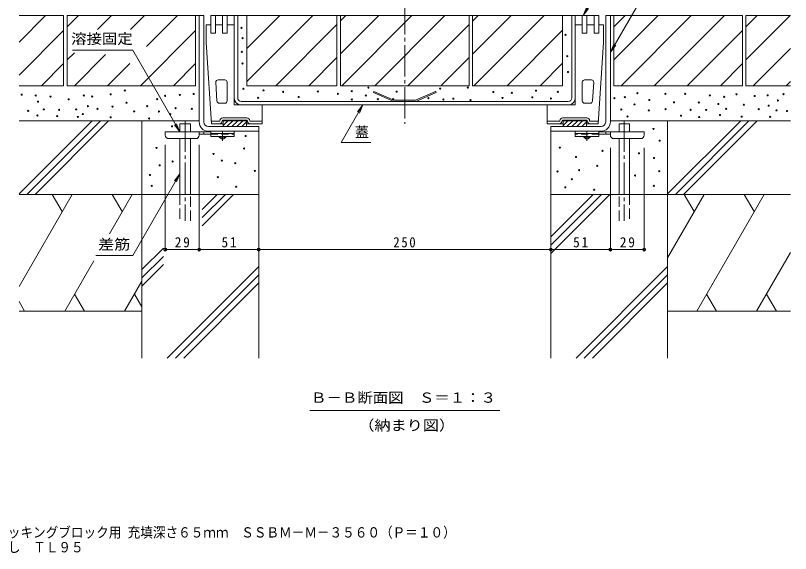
# Model space of a CAD drawing. Units: millimetres at full size, sheet at 1:3. Extents: x -1128 to 1139, y -823 to 816.
# Drawn here: x 372 to 1035, y -823 to -363 of the extents above; entities that cross this region are included whole.
import ezdxf
from ezdxf.enums import TextEntityAlignment as Align

# ---------------------------------------------------------------- set-up
doc = ezdxf.new("R2010")
doc.units = ezdxf.units.MM
doc.header["$LTSCALE"] = 3
doc.header["$PDMODE"] = 32
doc.header["$PDSIZE"] = 2.4
for name, pattern in [('CHAIN1', [8, 5, -1, 1, -1]), ('CHAIN2', [12, 9, -1, 1, -1]), ('DASHED1', [1.8, 1.2, -0.6]), ('DASHED2', [3, 2, -1]), ('DASHED3', [4, 3, -1])]:
    doc.linetypes.add(name, pattern=pattern)
for name, color, linetype, lineweight in [('4-0_Yobi_3', 7, 'CHAIN2', 18), ('4-1_ADD_LINE', 2, 'Continuous', 18), ('4-2_034.ブース・パー', 3, 'Continuous', 18), ('4-3_035.見え掛り線・', 4, 'Continuous', 18), ('4-4_036.下り天井', 7, 'Continuous', 18), ('4-5_037.床下小梁', 7, 'Continuous', 18), ('4-6_038.断熱材ライン', 6, 'Continuous', 18), ('4-9_041.タオル掛け・', 4, 'Continuous', 18), ('4-A_042.床・壁打込物', 6, 'Continuous', 18), ('4-E_047.手摺', 7, 'Continuous', 18), ('F-5_F-5ﾚｲﾔ', 2, 'Continuous', 18)]:
    doc.layers.add(name, color=color, linetype=linetype, lineweight=lineweight)
doc.styles.add('ＭＳ ゴシック', font='')
doc.styles.get('ＭＳ ゴシック').set_extended_font_data('MS Gothic')

msp = doc.modelspace()

# ---------------------------------------------------------------- linework, layer by layer
at = {"layer": '4-0_Yobi_3'}
msp.add_line((704.712, -352.322), (704.712, -455.833), dxfattribs=at)
at = {"layer": '4-1_ADD_LINE'}
for p, q in [((528.712, -454.12), (528.712, -363.12)), ((532.712, -363.12), (528.712, -363.12)), ((532.712, -454.119), (532.712, -363.12)), ((876.712, -363.12), (880.712, -363.12)), ((876.712, -454.119), (876.712, -363.12)), ((880.712, -454.12), (880.712, -363.12)), ((536.712, -458.119), (579.712, -458.119)), ((536.712, -462.12), (579.712, -462.12)), ((579.712, -462.12), (579.712, -458.119)), ((872.712, -458.119), (829.712, -458.119)), ((829.712, -462.12), (829.712, -458.119)), ((872.712, -462.12), (829.712, -462.12))]:
    msp.add_line(p, q, dxfattribs=at)
for centre, radius, start, end in [((536.712, -454.12), 8, 180, 270), ((536.712, -454.119), 4, 180, 270), ((872.712, -454.119), 4, 270, 0), ((872.712, -454.12), 8, 270, 0)]:
    msp.add_arc(centre, radius, start, end, dxfattribs=at)
at = {"layer": '4-2_034.ブース・パー'}
for p, q in [((538.712, -363.119), (870.712, -363.119)), ((558.712, -371.119), (558.712, -363.119)), ((561.712, -433.619), (561.712, -363.119)), ((847.712, -433.619), (847.712, -363.119)), ((850.712, -371.119), (850.712, -363.119)), ((695.27, -436.619), (677.959, -429.035)), ((714.153, -436.619), (731.464, -429.035)), ((564.712, -436.619), (844.712, -436.619)), ((695.48, -435.619), (713.944, -435.619)), ((564.712, -439.619), (844.712, -439.619))]:
    msp.add_line(p, q, dxfattribs=at)
at = {"layer": '4-2_034.ブース・パー', "linetype": 'DASHED1'}
for p, q in [((558.712, -433.619), (558.712, -371.119)), ((850.712, -433.619), (850.712, -371.119))]:
    msp.add_line(p, q, dxfattribs=at)
at = {"layer": '4-2_034.ブース・パー'}
for points in [[(695.48, -435.619), (678.361, -428.119), (677.959, -429.035)], [(713.944, -435.619), (731.063, -428.119), (731.464, -429.035)]]:
    msp.add_lwpolyline(points, dxfattribs=at)
for centre, radius, start, end in [((564.712, -433.619), 6, 180, 270), ((564.712, -433.619), 3, 180, 270), ((844.712, -433.619), 6, 270, 0), ((844.712, -433.619), 3, 270, 0)]:
    msp.add_arc(centre, radius, start, end, dxfattribs=at)
at = {"layer": '4-3_035.見え掛り線・'}
for p, q in [((559.712, -363.119), (538.712, -363.119)), ((849.712, -363.119), (870.712, -363.119)), ((538.712, -371.119), (534.712, -371.119)), ((534.712, -386.119), (534.712, -371.119)), ((538.712, -378.119), (538.712, -371.119)), ((542.712, -371.119), (542.712, -378.119)), ((548.712, -371.119), (542.712, -371.119)), ((548.712, -378.119), (548.712, -371.119)), ((854.712, -371.119), (856.712, -371.119)), ((856.712, -371.119), (856.712, -378.119)), ((860.712, -378.119), (860.712, -371.119)), ((860.712, -371.119), (866.712, -371.119)), ((866.712, -371.119), (866.712, -378.119)), ((874.712, -386.119), (874.712, -371.119)), ((538.712, -378.119), (542.712, -378.119)), ((548.712, -378.119), (552.712, -378.119)), ((860.712, -378.119), (856.712, -378.119)), ((870.712, -378.119), (866.712, -378.119)), ((534.712, -386.119), (539.212, -455.619)), ((874.712, -386.119), (870.212, -455.619)), ((543.97, -436.249), (542.934, -420.249)), ((544.93, -418.12), (550.712, -418.12)), ((552.712, -436.12), (552.712, -420.12)), ((856.712, -420.12), (856.712, -436.12)), ((858.712, -418.12), (864.494, -418.12)), ((866.489, -420.249), (865.453, -436.249)), ((550.712, -438.12), (545.966, -438.12)), ((558.712, -439.619), (582.712, -439.619)), ((582.712, -455.619), (582.712, -439.619)), ((850.712, -439.619), (826.712, -439.619)), ((863.458, -438.12), (858.712, -438.12)), ((569.462, -450.619), (548.962, -450.619)), ((839.962, -450.619), (860.462, -450.619)), ((539.212, -455.619), (539.212, -453.619)), ((545.962, -453.619), (539.212, -453.619)), ((545.962, -455.619), (539.212, -455.619)), ((545.962, -455.619), (549.212, -455.619)), ((569.462, -452.619), (548.962, -452.619)), ((549.212, -452.619), (549.212, -458.119)), ((549.212, -452.719), (569.212, -452.719)), ((549.212, -452.819), (569.212, -452.819)), ((549.212, -452.919), (569.212, -452.919)), ((549.212, -453.019), (569.212, -453.019)), ((553.255, -453.119), (549.212, -457.163)), ((549.212, -453.119), (569.212, -453.119)), ((557.498, -453.119), (552.498, -458.119)), ((561.741, -453.119), (556.741, -458.119)), ((565.983, -453.119), (560.983, -458.119)), ((569.212, -454.133), (565.226, -458.119)), ((569.212, -452.619), (569.212, -458.119)), ((569.212, -455.619), (582.712, -455.619)), ((572.462, -453.619), (582.712, -453.619)), ((836.962, -453.619), (826.712, -453.619)), ((839.962, -452.619), (860.462, -452.619)), ((840.212, -452.619), (840.212, -458.119)), ((860.212, -452.719), (840.212, -452.719)), ((860.212, -452.819), (840.212, -452.819)), ((860.212, -452.919), (840.212, -452.919)), ((860.212, -453.019), (840.212, -453.019)), ((844.255, -453.119), (840.212, -457.163)), ((860.212, -453.119), (840.212, -453.119)), ((848.498, -453.119), (843.498, -458.119)), ((852.74, -453.119), (847.74, -458.119)), ((856.983, -453.119), (851.983, -458.119)), ((860.212, -454.133), (856.226, -458.119)), ((860.212, -452.619), (860.212, -458.119)), ((863.462, -455.619), (860.212, -455.619)), ((863.462, -453.619), (870.212, -453.619)), ((863.462, -455.619), (870.212, -455.619)), ((870.212, -455.619), (870.212, -453.619)), ((569.212, -458.119), (549.212, -458.119)), ((840.212, -458.119), (860.212, -458.119))]:
    msp.add_line(p, q, dxfattribs=at)
for points in [[(558.712, -439.619), (558.712, -371.119), (554.712, -371.119), (552.712, -371.119), (552.712, -378.119)], [(850.712, -439.619), (850.712, -371.119), (854.712, -371.119)], [(870.712, -378.119), (870.712, -371.119), (874.712, -371.119)], [(840.212, -455.619), (826.712, -455.619), (826.712, -439.619)]]:
    msp.add_lwpolyline(points, dxfattribs=at)
for centre, radius, start, end in [((544.93, -420.12), 2, 90, 183.7046), ((550.712, -420.12), 2, 0, 90), ((858.712, -420.12), 2, 90, 180), ((864.494, -420.12), 2, 356.2954, 90), ((545.966, -436.12), 2, 183.7046, 270), ((550.712, -436.12), 2, 270, 0), ((858.712, -436.12), 2, 180, 270), ((863.458, -436.12), 2, 270, 356.2954), ((548.962, -453.119), 2.5, 90, 180), ((569.462, -453.119), 2.5, 0, 90), ((839.962, -453.119), 2.5, 90, 180), ((860.462, -453.119), 2.5, 0, 90), ((545.962, -453.119), 0.5, 270, 0), ((545.962, -453.119), 2.5, 270, 0), ((548.962, -453.119), 0.5, 90, 180), ((569.462, -453.119), 0.5, 0, 90), ((572.462, -453.119), 2.5, 180, 270), ((572.462, -453.119), 0.5, 180, 270), ((836.962, -453.119), 0.5, 270, 0), ((836.962, -453.119), 2.5, 270, 0), ((839.962, -453.119), 0.5, 90, 180), ((860.462, -453.119), 0.5, 0, 90), ((863.462, -453.119), 2.5, 180, 270), ((863.462, -453.119), 0.5, 180, 270)]:
    msp.add_arc(centre, radius, start, end, dxfattribs=at)
at = {"layer": '4-4_036.下り天井'}
for p, q in [((829.712, -564.267), (829.712, -467.12)), ((499.712, -564.267), (499.712, -473.619)), ((528.712, -564.267), (528.712, -473.619)), ((880.712, -564.267), (880.712, -476.419)), ((909.712, -564.267), (909.712, -476.419)), ((499.712, -563.367), (528.712, -563.367)), ((528.712, -563.367), (579.712, -563.367)), ((579.712, -563.367), (829.712, -563.367)), ((829.712, -563.367), (880.712, -563.367)), ((880.712, -563.367), (909.712, -563.367))]:
    msp.add_line(p, q, dxfattribs=at)
for p in [(499.712, -563.367), (528.712, -563.367), (579.712, -563.367), (829.712, -563.367), (880.712, -563.367), (909.712, -563.367)]:
    msp.add_point(p, dxfattribs=at)
at = {"layer": '4-5_037.床下小梁'}
for p, q in [((857.541, -363.121), (862.107, -357.171)), ((880.914, -394.434), (885.48, -388.483)), ((471.844, -392.629), (420.178, -392.629)), ((512.253, -462.619), (471.844, -392.629)), ((668.942, -439.619), (650.393, -471.746)), ((668.942, -439.619), (664.376, -445.57)), ((668.942, -439.619), (666.071, -446.549)), ((512.253, -462.619), (507.688, -456.669)), ((512.253, -462.619), (509.383, -455.69)), ((650.393, -471.746), (675.734, -471.746)), ((512.253, -498.506), (507.688, -504.456)), ((512.253, -498.506), (509.383, -505.435)), ((623.401, -700.978), (786.015, -700.978))]:
    msp.add_line(p, q, dxfattribs=at)
for points in [[(917.54, -259.2), (857.541, -363.121), (860.411, -356.192)], [(925.94, -316.447), (880.914, -394.434), (883.784, -387.505)], [(512.253, -498.506), (471.867, -568.456), (440.198, -568.456)]]:
    msp.add_lwpolyline(points, dxfattribs=at)
at = {"layer": '4-6_038.断熱材ライン'}
for p, q in [((374.512, -515.682), (437.074, -453.12)), ((528.712, -453.12), (374.512, -453.12)), ((381.145, -516.12), (444.145, -453.12)), ((388.216, -516.12), (451.216, -453.12)), ((479.712, -516.12), (479.712, -453.12)), ((512.253, -462.619), (512.253, -455.619)), ((521.253, -455.619), (512.253, -455.619)), ((521.253, -462.619), (521.253, -455.619)), ((880.712, -453.12), (1034.912, -453.12)), ((888.17, -455.619), (897.17, -455.619)), ((888.17, -462.619), (888.17, -455.619)), ((897.17, -462.619), (897.17, -455.619)), ((929.712, -516.12), (929.712, -453.12)), ((929.712, -515.682), (992.274, -453.12)), ((936.345, -516.12), (999.345, -453.12)), ((943.416, -516.12), (1006.416, -453.12)), ((579.712, -462.12), (579.712, -656.12)), ((829.712, -462.12), (829.712, -656.12)), ((512.253, -516.12), (512.253, -468.419)), ((521.253, -516.12), (521.253, -468.419)), ((888.17, -516.12), (888.17, -468.419)), ((897.17, -516.12), (897.17, -468.419)), ((420.038, -516.12), (374.512, -594.973)), ((479.712, -516.12), (374.512, -516.12)), ((402.99, -516.12), (411.514, -530.883)), ((471.34, -516.12), (451.849, -549.878)), ((454.293, -516.12), (462.816, -530.883)), ((479.712, -516.12), (479.712, -656.12)), ((579.712, -516.12), (479.712, -516.12)), ((531.265, -543.071), (558.216, -516.12)), ((531.265, -536), (551.145, -516.12)), ((531.265, -528.929), (544.074, -516.12)), ((829.712, -552.5), (866.092, -516.12)), ((829.712, -559.571), (873.163, -516.12)), ((829.712, -566.642), (880.234, -516.12)), ((961.043, -516.12), (929.712, -570.387)), ((929.712, -516.12), (929.712, -656.12)), ((943.996, -516.12), (952.52, -530.883)), ((1012.345, -516.12), (954.61, -616.12)), ((995.298, -516.12), (1003.822, -530.883)), ((479.712, -580.482), (498.145, -562.049)), ((479.712, -587.553), (498.145, -569.12)), ((1034.912, -565.891), (1005.912, -616.12)), ((438.592, -572.842), (413.605, -616.12)), ((479.712, -594.624), (498.145, -576.191)), ((501.354, -656.12), (579.712, -577.762)), ((851.354, -656.12), (929.712, -577.762)), ((508.425, -656.12), (579.712, -584.833)), ((858.425, -656.12), (929.712, -584.833)), ((479.712, -590.477), (464.907, -616.12)), ((515.496, -656.12), (579.712, -591.904)), ((865.496, -656.12), (929.712, -591.904)), ((422.129, -601.356), (430.652, -616.12)), ((473.431, -601.356), (479.712, -612.235)), ((963.134, -601.356), (971.658, -616.12)), ((1014.436, -601.356), (1022.96, -616.12)), ((374.512, -607.739), (379.35, -616.12)), ((479.712, -616.12), (374.512, -616.12)), ((929.712, -616.12), (1034.912, -616.12))]:
    msp.add_line(p, q, dxfattribs=at)
at = {"layer": '4-6_038.断熱材ライン', "linetype": 'CHAIN2'}
for p, q in [((516.753, -452.834), (516.753, -538.786)), ((892.67, -452.834), (892.67, -538.786))]:
    msp.add_line(p, q, dxfattribs=at)
at = {"layer": '4-6_038.断熱材ライン', "linetype": 'DASHED3'}
for p, q in [((512.253, -516.12), (512.253, -538.786)), ((521.253, -538.786), (521.253, -516.12)), ((888.17, -538.786), (888.17, -516.12)), ((897.17, -516.12), (897.17, -538.786))]:
    msp.add_line(p, q, dxfattribs=at)
at = {"layer": '4-6_038.断熱材ライン'}
msp.add_lwpolyline([(829.712, -516.12), (929.712, -516.12), (1034.912, -516.12)], dxfattribs=at)
at = {"layer": '4-9_041.タオル掛け・'}
for p, q in [((499.712, -462.619), (538.712, -462.619)), ((499.712, -465.419), (499.712, -462.619)), ((528.712, -465.419), (528.712, -462.619)), ((532.712, -464.619), (532.712, -462.619)), ((909.712, -462.619), (870.712, -462.619)), ((876.712, -464.619), (876.712, -462.619)), ((880.712, -465.419), (880.712, -462.619)), ((909.712, -465.419), (909.712, -462.619)), ((525.712, -468.419), (502.712, -468.419)), ((528.707, -464.619), (538.712, -464.619)), ((880.717, -464.619), (870.712, -464.619)), ((883.712, -468.419), (906.712, -468.419))]:
    msp.add_line(p, q, dxfattribs=at)
at = {"layer": '4-9_041.タオル掛け・', "color": 3}
for p, q in [((538.712, -462.12), (538.712, -466.62)), ((538.712, -462.12), (558.712, -462.12)), ((538.712, -464.12), (558.712, -464.12)), ((558.712, -462.12), (558.712, -466.62)), ((850.712, -462.12), (850.712, -466.62)), ((870.712, -462.12), (850.712, -462.12)), ((870.712, -464.12), (850.712, -464.12)), ((870.712, -462.12), (870.712, -466.62)), ((538.712, -466.62), (558.712, -466.62)), ((870.712, -466.62), (850.712, -466.62))]:
    msp.add_line(p, q, dxfattribs=at)
at = {"layer": '4-9_041.タオル掛け・', "linetype": 'CHAIN1'}
for p, q in [((548.712, -470.167), (548.712, -462.12)), ((860.712, -470.167), (860.712, -462.12))]:
    msp.add_line(p, q, dxfattribs=at)
at = {"layer": '4-9_041.タオル掛け・', "color": 3, "linetype": 'DASHED2'}
for p, q in [((538.712, -464.62), (558.712, -464.62)), ((870.712, -464.62), (850.712, -464.62))]:
    msp.add_line(p, q, dxfattribs=at)
at = {"layer": '4-9_041.タオル掛け・', "color": 2}
for p, q in [((551.462, -467.119), (545.962, -467.119)), ((551.462, -467.119), (551.462, -466.62)), ((857.962, -467.119), (857.962, -466.62)), ((857.962, -467.119), (859.712, -468.619)), ((857.962, -467.119), (863.462, -467.119)), ((859.712, -468.619), (861.712, -468.619)), ((861.712, -468.619), (863.462, -467.119)), ((863.462, -467.119), (863.462, -466.62))]:
    msp.add_line(p, q, dxfattribs=at)
msp.add_lwpolyline([(551.462, -467.119), (549.712, -468.619), (547.712, -468.619), (545.962, -467.119), (545.962, -466.62)], dxfattribs=at)
at = {"layer": '4-9_041.タオル掛け・'}
for centre, start, end in [((502.712, -465.419), 180, 270), ((525.712, -465.419), 270, 0), ((883.712, -465.419), 180, 270), ((906.712, -465.419), 270, 0)]:
    msp.add_arc(centre, 3, start, end, dxfattribs=at)
at = {"layer": '4-A_042.床・壁打込物'}
for p, q in [((538.712, -363.119), (538.712, -378.119)), ((542.712, -363.119), (538.712, -363.119)), ((542.712, -378.119), (542.712, -363.119)), ((548.712, -363.119), (548.712, -378.119)), ((552.712, -363.119), (548.712, -363.119)), ((552.712, -378.119), (552.712, -363.119)), ((856.712, -363.119), (860.712, -363.119)), ((856.712, -378.119), (856.712, -363.119)), ((860.712, -363.119), (860.712, -378.119)), ((866.712, -378.119), (866.712, -363.119)), ((866.712, -363.119), (870.712, -363.119)), ((870.712, -363.119), (870.712, -378.119)), ((538.712, -378.119), (542.712, -378.119)), ((548.712, -378.119), (552.712, -378.119)), ((860.712, -378.119), (856.712, -378.119)), ((870.712, -378.119), (866.712, -378.119))]:
    msp.add_line(p, q, dxfattribs=at)
at = {"layer": '4-E_047.手摺', "color": 2}
for p, q in [((374.512, -385.912), (397.305, -363.12)), ((374.512, -363.12), (412.712, -363.12)), ((412.712, -363.12), (412.712, -423.12)), ((415.712, -363.12), (415.712, -423.12)), ((415.712, -372.86), (425.452, -363.12)), ((441.768, -375.088), (453.736, -363.12)), ((470.052, -375.088), (482.02, -363.12)), ((483.723, -389.702), (510.305, -363.12)), ((525.712, -363.12), (528.712, -363.12)), ((569.581, -363.119), (646.712, -363.119)), ((569.581, -363.119), (569.581, -423.119)), ((569.581, -391.25), (597.712, -363.12)), ((569.581, -419.534), (625.996, -363.12)), ((646.712, -363.119), (646.712, -423.119)), ((649.712, -363.119), (759.712, -363.119)), ((649.712, -363.119), (649.712, -423.119)), ((649.712, -395.972), (682.565, -363.12)), ((649.712, -367.688), (654.28, -363.12)), ((650.849, -423.12), (710.849, -363.12)), ((679.133, -423.12), (739.133, -363.12)), ((759.712, -363.119), (759.712, -423.119)), ((762.712, -363.119), (762.712, -423.119)), ((762.712, -363.119), (839.842, -363.119)), ((762.712, -367.825), (767.417, -363.119)), ((762.712, -396.109), (795.702, -363.119)), ((763.986, -423.12), (823.986, -363.119)), ((839.842, -363.119), (839.842, -423.119)), ((880.712, -363.12), (993.712, -363.12)), ((883.712, -372.86), (893.452, -363.12)), ((883.712, -401.144), (921.736, -363.12)), ((890.02, -423.12), (950.02, -363.12)), ((918.305, -423.12), (978.305, -363.12)), ((993.712, -363.12), (993.712, -423.12)), ((996.712, -372.86), (1006.452, -363.12)), ((996.712, -363.12), (996.712, -423.12)), ((996.712, -363.12), (1034.912, -363.12)), ((996.712, -401.144), (1034.736, -363.12)), ((594.28, -423.119), (646.712, -370.688)), ((707.417, -423.12), (759.712, -370.825)), ((374.512, -414.197), (412.712, -375.997)), ((478.589, -423.12), (525.712, -375.997)), ((792.27, -423.12), (839.842, -375.547)), ((946.589, -423.12), (993.712, -375.997)), ((1003.02, -423.12), (1034.912, -391.228)), ((415.712, -401.144), (421.882, -394.974)), ((422.02, -423.12), (448.555, -396.585)), ((393.873, -423.12), (412.712, -404.281)), ((450.305, -423.12), (469.378, -404.047)), ((506.873, -423.12), (525.712, -404.281)), ((622.565, -423.119), (646.712, -398.972)), ((735.702, -423.12), (759.712, -399.109)), ((820.554, -423.12), (839.842, -403.832)), ((974.873, -423.12), (993.712, -404.281)), ((374.512, -423.12), (412.712, -423.12)), ((415.712, -423.12), (525.712, -423.12)), ((569.581, -423.119), (646.712, -423.119)), ((649.712, -423.119), (759.712, -423.119)), ((762.712, -423.119), (839.842, -423.119)), ((996.712, -423.12), (1034.912, -423.12)), ((1031.305, -423.12), (1034.912, -419.513))]:
    msp.add_line(p, q, dxfattribs=at)
for points in [[(415.712, -363.12), (525.712, -363.12), (525.712, -423.12)], [(883.712, -363.12), (883.712, -423.12), (993.712, -423.12)]]:
    msp.add_lwpolyline(points, dxfattribs=at)
at = {"layer": '4-E_047.手摺'}
for centre in [(564.924, -373.671), (565.947, -382.542), (842.339, -379.557), (565.265, -394.142), (843.874, -397.81), (565.777, -404.207), (844.386, -411.457), (673.607, -424.764), (758.732, -424.764), (376.726, -430.775), (388.838, -431.458), (429.95, -431.458), (452.98, -430.519), (465.047, -427.218), (512.189, -431.074), (524.06, -430.235), (566.586, -425.818), (583.859, -427.152), (600.493, -428.372), (630.345, -428.029), (647.507, -430.052), (659.277, -427.834), (671.389, -431.587), (697.831, -428.175), (735.02, -425.617), (780.512, -428.49), (796.356, -429.199), (816.998, -427.384), (835.686, -428.346), (903.809, -429.595), (927.805, -430.164), (944.751, -430.05), (965.79, -431.415), (988.65, -430.505), (1015.433, -431.415), (1028.852, -430.391), (390.714, -436.746), (401.461, -432.481), (416.985, -434.869), (437.115, -432.311), (466.582, -437.709), (492.758, -434.707), (499.495, -431.827), (579.253, -433.464), (613.945, -432.82), (659.448, -434.999), (681.625, -434.658), (694.76, -434.658), (724.955, -433.805), (737.75, -434.982), (746.279, -434.299), (760.95, -435.511), (788.436, -433.65), (813.866, -433.097), (829.886, -434.146), (884.134, -433.761), (893.145, -432.989), (914.044, -435.395), (935.198, -437.329), (956.465, -437.442), (978.073, -432.666), (1004.287, -431.984), (1024.19, -435.85), (382.355, -444.593), (395.832, -443.399), (408.797, -443.74), (423.371, -443.358), (433.533, -440.669), (441.632, -442.923), (454.515, -441.011), (484.27, -440.699), (508.593, -442.29), (522.503, -442.923), (890.048, -443.442), (901.42, -439.148), (913.703, -444.266), (928.033, -443.243), (949.414, -443.811), (962.72, -443.925), (973.183, -438.807), (979.893, -442.901), (995.018, -439.376), (1007.699, -443.243), (1016.229, -440.286), (1022.939, -444.266), (1031.923, -444.721), (390.263, -448.629), (407.239, -449.073), (424.88, -449.849), (429.096, -447.408), (452.951, -450.182), (473.034, -445.078), (485.805, -451.19), (494.293, -445.198), (503.992, -447.439), (895.409, -449.437), (941.129, -448.709), (956.663, -449.929), (974.526, -448.265), (993.055, -449.596), (1017.576, -449.818), (505.527, -457.93), (917.627, -460.172), (568.474, -466.228), (922.87, -470.158), (492.258, -476.398), (567.152, -476.897), (837.491, -476.149), (541.017, -481.522), (851.351, -484.194), (873.939, -478.895), (905.282, -481), (494.948, -491.289), (506.005, -487.972), (548.204, -487.235), (559.629, -489.446), (918.058, -485.054), (576.398, -496.08), (835.503, -496.479), (853.931, -495.374), (869.533, -491.688), (922.604, -496.234), (486.656, -499.581), (544.702, -501.424), (847.665, -503.236), (901.842, -499.919), (488.13, -508.795), (560.366, -509.532), (842.137, -510.116), (917.935, -508.764), (866.83, -512.081)]:
    msp.add_circle(centre, 0.5, dxfattribs=at)

# ---------------------------------------------------------------- texts
at = {"layer": '4-4_036.下り天井', "color": 2, "char_height": 8.798, "attachment_point": 7, "style": 'ＭＳ ゴシック'}
for s, insert in [('\\T1.27;\\W0.95;29', (507.837, -561.567)), ('\\T1.27;\\W0.95;51', (547.837, -561.567)), ('\\T1.27;\\W0.9;250', (694.962, -561.567)), ('\\T1.27;\\W0.95;51', (848.837, -561.567)), ('\\T1.27;\\W0.95;29', (888.837, -561.567))]:
    msp.add_mtext(s, dxfattribs=dict(at, insert=insert))
at = {"layer": '4-5_037.床下小梁', "color": 2, "style": 'ＭＳ ゴシック'}
for s, width, p in [('溶接固定', 1.1, (419.059, -390.059)), ('差筋', 1.15, (442.177, -565.887)), ('Ｂ－Ｂ断面図\u3000Ｓ＝１：３', 1.1, (624.47, -697.022)), ('（納まり図）', 1.15, (664.958, -720.701))]:
    msp.add_text(s, height=8.798, dxfattribs=dict(at, width=width)).set_placement(p, align=Align.BOTTOM_LEFT)
msp.add_text('蓋', height=8.798, dxfattribs=at).set_placement((662.047, -469.865), align=Align.BOTTOM_LEFT)
at = {"layer": 'F-5_F-5ﾚｲﾔ', "style": 'ＭＳ ゴシック', "width": 0.9}
for s, p in [('ステンレス製蓋 側溝用 インターロッキングブロック用 充填深さ６５ｍｍ\u3000ＳＳＢＭ－Ｍ－３５６０（Ｐ＝１０）', (192.144, -812.291)), ('ステンレス製受枠\u3000クッション材なし\u3000ＴＬ９５', (192.219, -824.981))]:
    msp.add_text(s, height=8.798, dxfattribs=at).set_placement(p, align=Align.BOTTOM_LEFT)

doc.saveas('drawing.dxf')
